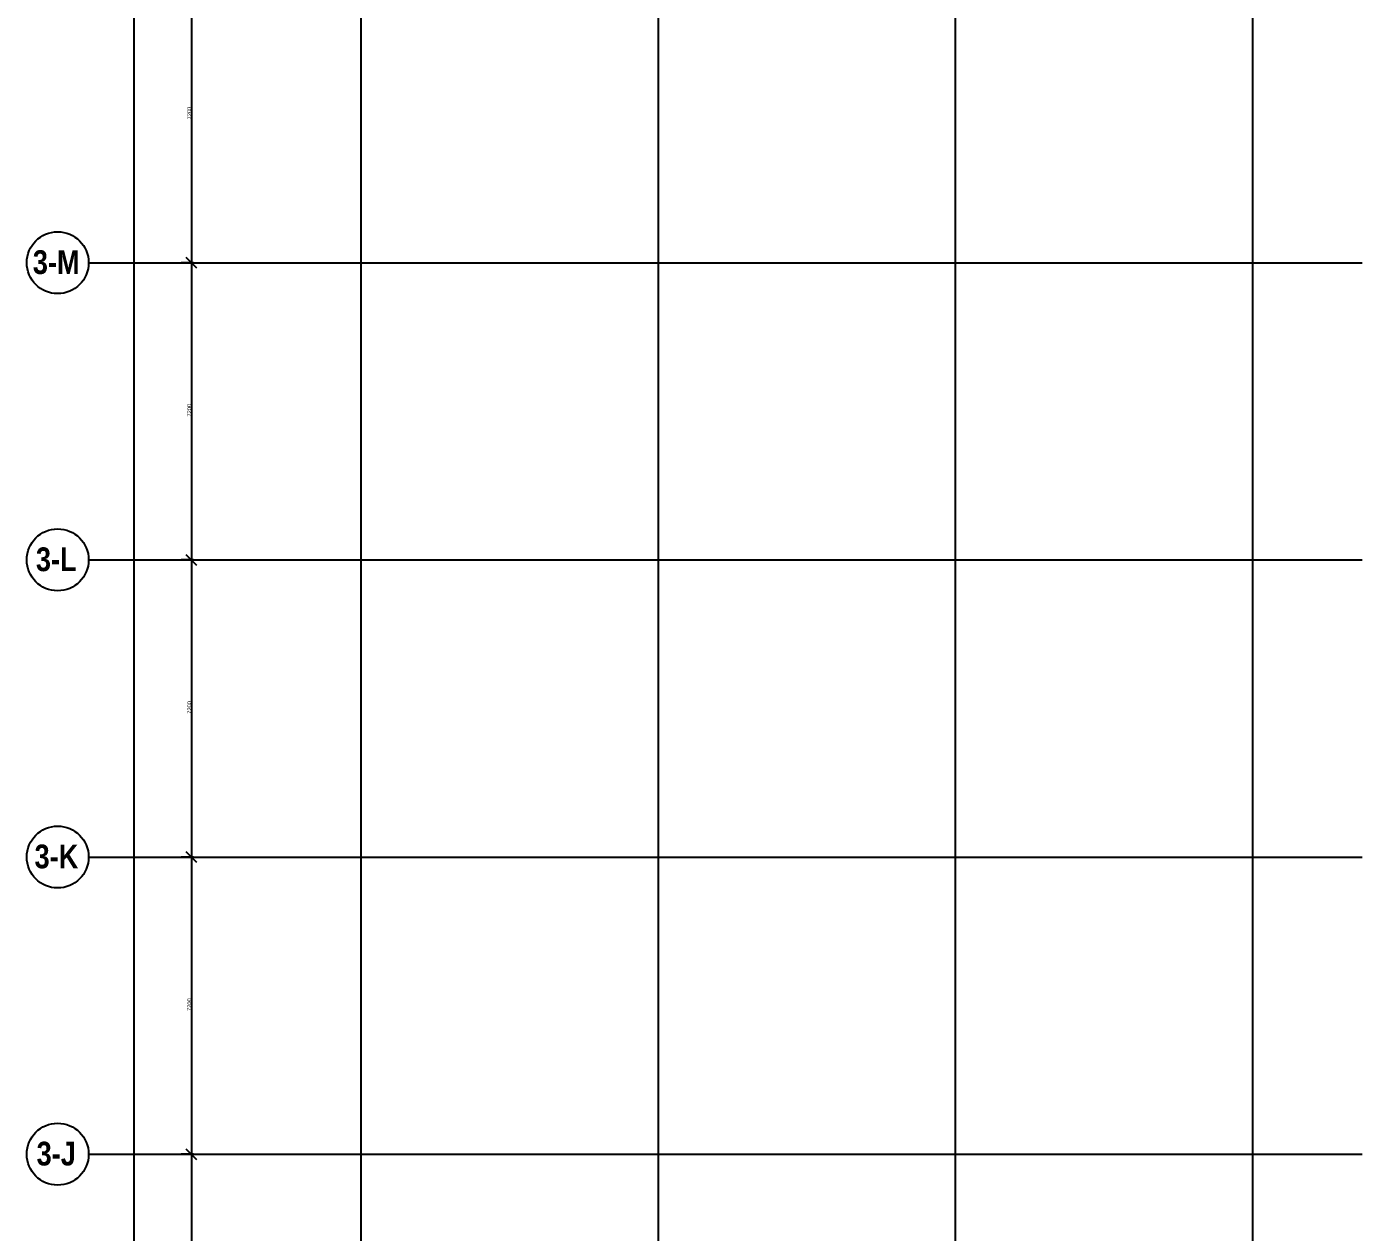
# Model space of a CAD drawing. Header units: millimetres. Extents: x -145636 to 131102, y -135903 to -7470.
# Drawn here: x 12322 to 44681, y -65890 to -36680 of the extents above; entities that cross this region are included whole.
import ezdxf

# ---------------------------------------------------------------- set-up
doc = ezdxf.new("R2010")
doc.units = ezdxf.units.MM
doc.layers.add('M_ARCHI', color=8, linetype='Continuous')
doc.styles.add('Arial Narrow', font='ARIALN.TTF', dxfattribs={"height": 100})
doc.styles.add('Arial Narrow_B', font='ARIALNB.TTF', dxfattribs={"height": 150})

# ---------------------------------------------------------------- blocks, each defined once
blk = doc.blocks.new('RF Archi 21.10.2024')
at = {"layer": 'M_ARCHI', "color": 8}
for p, q in [((-145986, -25375), (-145986, -138101)), ((-138786, -25375), (-138786, -138101)), ((-131586, -25375), (-131586, -138101)), ((-124386, -25375), (-124386, -138101)), ((-151492, -32153), (-151492, -135853)), ((-150092, -51353), (-150092, -59053)), ((-150092, -58553), (-150092, -66253)), ((-152583, -58803), (-121725, -58803)), ((-150040, -58803), (-150342, -58803)), ((-150040, -58803), (-150342, -58803)), ((-152583, -66003), (-121725, -66003)), ((-150040, -66003), (-150342, -66003)), ((-150040, -66003), (-150342, -66003)), ((-150092, -65753), (-150092, -73453)), ((-150092, -72953), (-150092, -80653)), ((-152583, -73203), (-121725, -73203)), ((-150040, -73203), (-150342, -73203)), ((-150040, -73203), (-150342, -73203)), ((-150092, -80153), (-150092, -87853)), ((-152583, -80403), (-121725, -80403)), ((-150040, -80403), (-150342, -80403)), ((-150040, -80403), (-150342, -80403))]:
    blk.add_line(p, q, dxfattribs=at)
at = {"layer": 'M_ARCHI', "color": 8, "linetype": 'ByBlock', "lineweight": -2}
for p, q in [((-150217, -58678), (-149967, -58928)), ((-149967, -58928), (-150217, -58678)), ((-150217, -65878), (-149967, -66128)), ((-149967, -66128), (-150217, -65878)), ((-150217, -73078), (-149967, -73328)), ((-149967, -73328), (-150217, -73078)), ((-150217, -80278), (-149967, -80528)), ((-149967, -80528), (-150217, -80278))]:
    blk.add_line(p, q, dxfattribs=at)
at = {"layer": 'M_ARCHI', "color": 8}
for centre in [(-153333, -58803), (-153333, -66003), (-153333, -73203), (-153333, -80403)]:
    blk.add_circle(centre, 750, dxfattribs=at)
at = {"layer": 'M_ARCHI', "color": 8, "linetype": 'Continuous', "style": 'Arial Narrow'}
for p in [(-150094, -55331), (-150094, -62531), (-150094, -69731), (-150094, -76931)]:
    blk.add_text('7200', height=100, rotation=90, dxfattribs=at).set_placement(p)
at = {"layer": 'M_ARCHI', "color": 8, "linetype": 'Continuous', "style": 'Arial Narrow_B'}
for s, p in [('3-M', (-153936, -59076)), ('3-L', (-153861, -66276)), ('3-K', (-153894, -73476)), ('3-J', (-153844, -80676))]:
    blk.add_text(s, height=575, dxfattribs=at).set_placement(p)

msp = doc.modelspace()

# ---------------------------------------------------------------- block references
at = {"layer": 'M_ARCHI', "color": 8, "linetype": 'Continuous'}
msp.add_blockref('RF Archi 21.10.2024', (166406, 16405), dxfattribs=at)

doc.saveas('drawing.dxf')
